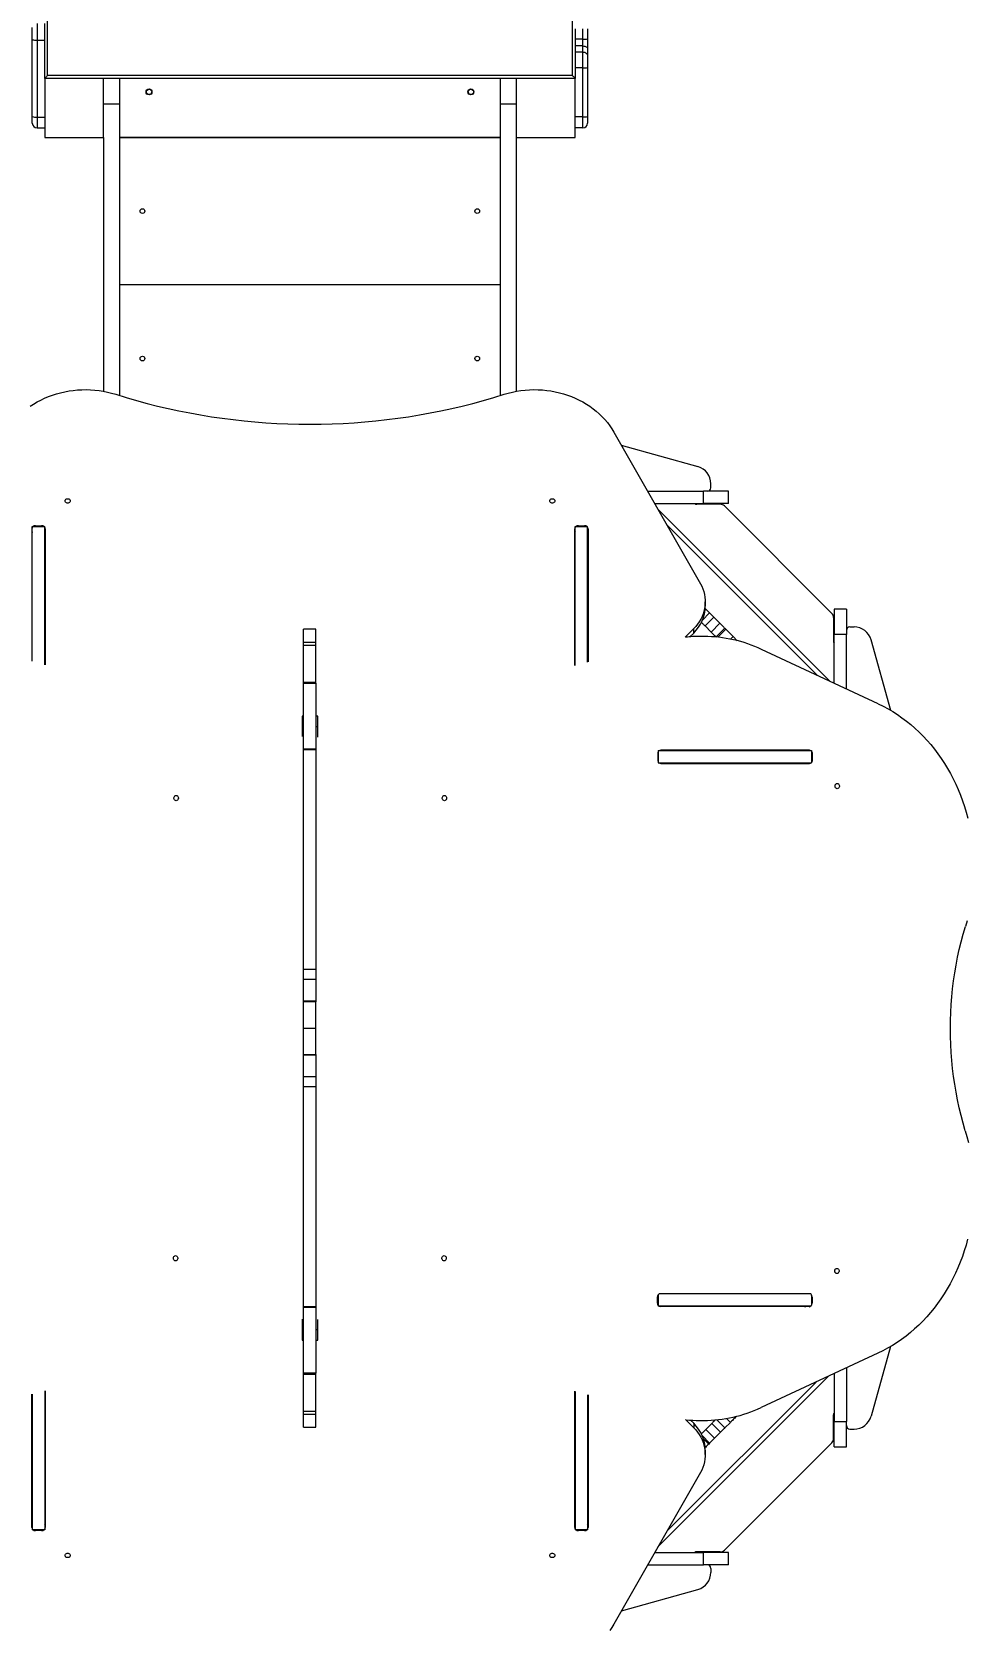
# Model space of a CAD drawing. Header units: millimetres. Extents: x -5586 to 6141, y -6299 to 6900.
# Drawn here: x -613 to 974, y -634 to 2072 of the extents above; entities that cross this region are included whole.
import ezdxf

# ---------------------------------------------------------------- set-up
doc = ezdxf.new("R2010")
doc.units = ezdxf.units.MM
for name, color, linetype in [('DIKOM_ОБЪЕКТ', 7, 'Continuous'), ('DIKOM_РАЗМЕР_ЗОНА', 7, 'Continuous'), ('DIKOM_РАЗМЕР_ОБЪЕКТА', 7, 'Continuous')]:
    doc.layers.add(name, color=color, linetype=linetype)
doc.styles.add('style1', font='arial.ttf', dxfattribs={"width": 0.8})
doc.dimstyles.new('1-50', dxfattribs={"dimtxt": 300, "dimasz": 200, "dimexe": 100, "dimexo": 0, "dimgap": 100, "dimtad": 1, "dimtxsty": 'style1', "dimcen": 200, "dimclrd": 7, "dimclre": 7, "dimclrt": 7, "dimadec": 1, "dimazin": 2, "dimtfac": 1, "dimtmove": 0, "dimatfit": 2, "dimfxl": 0, "dimlwd": 25, "dimlwe": 18, "dimarcsym": 0})

# ---------------------------------------------------------------- blocks, each defined once
blk = doc.blocks.new('*D10')
at = {"layer": 'Defpoints', "color": 0, "transparency": 16777216}
for p in [(-4111.8, 3.2), (3830.2, 3.2), (3830.2, -4360.6)]:
    blk.add_point(p, dxfattribs=at)
at = {"layer": 'DIKOM_РАЗМЕР_ОБЪЕКТА', "color": 7, "lineweight": 18, "transparency": 16777216}
for p, q in [((-4111.8, 3.2), (-4111.8, -4460.6)), ((3830.2, 3.2), (3830.2, -4460.6))]:
    blk.add_line(p, q, dxfattribs=at)
at = {"layer": 'DIKOM_РАЗМЕР_ОБЪЕКТА', "color": 7, "lineweight": 25, "transparency": 16777216}
blk.add_line((-3911.8, -4360.6), (3630.2, -4360.6), dxfattribs=at)
at = {"layer": 'DIKOM_РАЗМЕР_ОБЪЕКТА', "color": 7, "transparency": 16777216}
for points in [[(-3911.8, -4327.3), (-3911.8, -4394), (-4111.8, -4360.6)], [(3630.2, -4327.3), (3630.2, -4394), (3830.2, -4360.6)]]:
    blk.add_solid(points, dxfattribs=at)
at = {"layer": 'DIKOM_РАЗМЕР_ОБЪЕКТА', "color": 7, "transparency": 16777216, "insert": (-132, -4107.4), "char_height": 300, "attachment_point": 5, "style": 'style1'}
blk.add_mtext('8000', dxfattribs=at)
blk = doc.blocks.new('*D11')
at = {"layer": 'Defpoints', "color": 0, "transparency": 16777216}
for p in [(3404.2, 5400.3), (172.9, -3239), (4643.4, -3239)]:
    blk.add_point(p, dxfattribs=at)
at = {"layer": 'DIKOM_РАЗМЕР_ОБЪЕКТА', "color": 7, "lineweight": 18, "transparency": 16777216}
for p, q in [((3404.2, 5400.3), (4743.4, 5400.3)), ((172.9, -3239), (4743.4, -3239))]:
    blk.add_line(p, q, dxfattribs=at)
at = {"layer": 'DIKOM_РАЗМЕР_ОБЪЕКТА', "color": 7, "lineweight": 25, "transparency": 16777216}
blk.add_line((4643.4, 5200.3), (4643.4, -3039), dxfattribs=at)
at = {"layer": 'DIKOM_РАЗМЕР_ОБЪЕКТА', "color": 7, "transparency": 16777216}
for points in [[(4610.1, 5200.3), (4676.7, 5200.3), (4643.4, 5400.3)], [(4610.1, -3039), (4676.7, -3039), (4643.4, -3239)]]:
    blk.add_solid(points, dxfattribs=at)
at = {"layer": 'DIKOM_РАЗМЕР_ОБЪЕКТА', "color": 7, "transparency": 16777216, "insert": (4390.2, 1623.5), "char_height": 300, "attachment_point": 5, "rotation": 90, "style": 'style1'}
blk.add_mtext('8700', dxfattribs=at)
blk = doc.blocks.new('*D12')
at = {"layer": 'Defpoints', "color": 0, "transparency": 16777216}
for p in [(2508.4, 6900.3), (86.4, -5236.5), (6041.4, -5236.5)]:
    blk.add_point(p, dxfattribs=at)
at = {"layer": 'DIKOM_РАЗМЕР_ЗОНА', "color": 7, "lineweight": 18, "transparency": 16777216}
for p, q in [((2508.4, 6900.3), (6141.4, 6900.3)), ((86.4, -5236.5), (6141.4, -5236.5))]:
    blk.add_line(p, q, dxfattribs=at)
at = {"layer": 'DIKOM_РАЗМЕР_ЗОНА', "color": 7, "lineweight": 25, "transparency": 16777216}
blk.add_line((6041.4, 6700.3), (6041.4, -5036.5), dxfattribs=at)
at = {"layer": 'DIKOM_РАЗМЕР_ЗОНА', "color": 7, "transparency": 16777216}
for points in [[(6008.1, 6700.3), (6074.7, 6700.3), (6041.4, 6900.3)], [(6008.1, -5036.5), (6074.7, -5036.5), (6041.4, -5236.5)]]:
    blk.add_solid(points, dxfattribs=at)
at = {"layer": 'DIKOM_РАЗМЕР_ЗОНА', "color": 7, "transparency": 16777216, "insert": (5788.2, 1525.5), "char_height": 300, "attachment_point": 5, "rotation": 90, "style": 'style1'}
blk.add_mtext('12200', dxfattribs=at)
blk = doc.blocks.new('*D13')
at = {"layer": 'Defpoints', "color": 0, "transparency": 16777216}
for p in [(-5585.6, -148.5), (5332.6, -2578.3), (5332.6, -6199)]:
    blk.add_point(p, dxfattribs=at)
at = {"layer": 'DIKOM_РАЗМЕР_ЗОНА', "color": 7, "lineweight": 18, "transparency": 16777216}
for p, q in [((-5585.6, -148.5), (-5585.6, -6299)), ((5332.6, -2578.3), (5332.6, -6299))]:
    blk.add_line(p, q, dxfattribs=at)
at = {"layer": 'DIKOM_РАЗМЕР_ЗОНА', "color": 7, "lineweight": 25, "transparency": 16777216}
blk.add_line((-5385.6, -6199), (5132.6, -6199), dxfattribs=at)
at = {"layer": 'DIKOM_РАЗМЕР_ЗОНА', "color": 7, "transparency": 16777216}
for points in [[(-5385.6, -6165.6), (-5385.6, -6232.3), (-5585.6, -6199)], [(5132.6, -6165.6), (5132.6, -6232.3), (5332.6, -6199)]]:
    blk.add_solid(points, dxfattribs=at)
at = {"layer": 'DIKOM_РАЗМЕР_ЗОНА', "color": 7, "transparency": 16777216, "insert": (160.9, -5945.8), "char_height": 300, "attachment_point": 5, "style": 'style1'}
blk.add_mtext('11000', dxfattribs=at)

msp = doc.modelspace()

# ---------------------------------------------------------------- linework, layer by layer
at = {"layer": 'DIKOM_ОБЪЕКТ', "color": 7, "linetype": 'Continuous', "lineweight": 15}
for p, q in [((304.186, 3440.987), (304.186, 1998.011)), ((-585.814, 1998.011), (-585.814, 3436.038)), ((-603.814, 2086.309), (-603.814, 2057.859)), ((-590.814, 2057.859), (-590.814, 2086.309)), ((-611.814, 2058.474), (-611.814, 2079.337)), ((-611.814, 1928.089), (-611.814, 2058.474)), ((-603.814, 2057.859), (-590.814, 2057.859)), ((-603.814, 2057.859), (-603.814, 1927.474)), ((-590.814, 1993.011), (-590.814, 2057.859)), ((309.186, 2076.889), (309.186, 2059.588)), ((322.186, 2059.588), (309.186, 2059.588)), ((309.186, 2059.588), (309.186, 2047.915)), ((322.186, 2059.588), (322.186, 2076.889)), ((322.186, 2047.915), (322.186, 2059.588)), ((330.186, 2077.192), (330.186, 2059.891)), ((330.186, 2059.891), (330.186, 2043.549)), ((322.186, 2047.915), (309.186, 2047.915)), ((309.186, 2047.915), (309.186, 2037.696)), ((322.186, 2037.696), (309.186, 2037.696)), ((309.186, 2037.696), (309.186, 2010.836)), ((322.186, 2037.696), (322.186, 2047.915)), ((322.186, 2010.836), (322.186, 2037.696)), ((330.186, 2043.549), (330.186, 2030.994)), ((330.186, 2030.994), (330.186, 2011.297)), ((322.186, 2010.836), (309.186, 2010.836)), ((309.186, 2010.836), (309.186, 1993.011)), ((322.186, 1927.86), (322.186, 2010.836)), ((330.186, 2011.297), (330.186, 1928.32)), ((-490.814, 1993.011), (-590.814, 1993.011)), ((-590.814, 1993.011), (-590.814, 1893.011)), ((304.186, 1998.011), (-585.814, 1998.011)), ((-464.048, 1993.011), (-490.814, 1993.011)), ((-490.814, 1893.011), (-490.814, 1993.011)), ((-464.048, 1993.011), (-464.048, 1949.242)), ((181.952, 1993.011), (-464.048, 1993.011)), ((208.952, 1993.011), (181.952, 1993.011)), ((181.952, 1993.011), (181.952, 1949.242)), ((208.952, 1993.011), (208.952, 1949.242)), ((209.186, 1993.011), (208.952, 1993.011)), ((209.186, 1993.011), (209.186, 1893.011)), ((309.186, 1993.011), (209.186, 1993.011)), ((309.186, 1893.011), (309.186, 1993.011)), ((-464.048, 1949.242), (-490.814, 1949.242)), ((-464.048, 1949.242), (-464.048, 1455.395)), ((208.952, 1949.242), (181.952, 1949.242)), ((181.952, 1949.242), (181.952, 1455.25)), ((208.952, 1949.242), (208.952, 1462.434)), ((-611.814, 1917.011), (-611.814, 1928.089)), ((-603.814, 1927.474), (-590.814, 1927.474)), ((-603.814, 1927.474), (-603.814, 1909.011)), ((322.186, 1927.86), (309.186, 1927.86)), ((322.186, 1909.011), (322.186, 1927.86)), ((330.186, 1928.32), (330.186, 1917.011)), ((-603.814, 1909.011), (-590.814, 1909.011)), ((322.186, 1909.011), (309.186, 1909.011)), ((-590.814, 1893.011), (-490.814, 1893.011)), ((-491.048, 1893.011), (-491.048, 1462.52)), ((-464.048, 1893.011), (181.952, 1893.011)), ((181.952, 1893.009), (-464.048, 1893.009)), ((208.952, 1893.011), (209.186, 1893.011)), ((209.186, 1893.011), (309.186, 1893.011)), ((181.952, 1643.009), (-464.048, 1643.009)), ((374.804, 1392.973), (521.36, 1136.225)), ((387.261, 1371.151), (517.276, 1334.746)), ((539.187, 1299.011), (539.187, 1305.858)), ((431.864, 1293.011), (526.502, 1293.011)), ((443.851, 1272.011), (526.502, 1272.011)), ((526.502, 1272.011), (526.502, 1293.011)), ((569.187, 1293.011), (526.502, 1293.011)), ((569.187, 1272.011), (526.502, 1272.011)), ((569.187, 1272.011), (569.187, 1293.011)), ((741.359, 970.73), (448.869, 1263.219)), ((555.07, 1271.011), (515.187, 1271.011)), ((562.142, 1268.082), (744.258, 1085.937)), ((-611.815, 1233.33), (-590.814, 1233.33)), ((-611.815, 1004.738), (-611.815, 1233.33)), ((-606.515, 1234.629), (-596.115, 1234.629)), ((-606.515, 1233.33), (-606.515, 1234.629)), ((-596.115, 1233.33), (-596.115, 1234.629)), ((-590.814, 998.998), (-590.814, 1233.33)), ((-590.114, 1229.433), (-590.114, 998.807)), ((308.485, 997.654), (308.485, 1229.433)), ((309.185, 1233.33), (330.185, 1233.33)), ((309.185, 997.843), (309.185, 1233.33)), ((314.485, 1234.629), (324.885, 1234.629)), ((314.485, 1233.33), (314.485, 1234.629)), ((324.885, 1233.33), (324.885, 1234.629)), ((330.185, 1003.527), (330.185, 1233.33)), ((330.885, 1229.433), (330.885, 1003.716)), ((720.148, 980.627), (463.917, 1236.858)), ((537.106, 1086.674), (524.863, 1074.43)), ((529.526, 1094.255), (537.106, 1086.674)), ((529.644, 1098.022), (529.644, 1105.522)), ((769.186, 1093.008), (748.186, 1093.008)), ((748.186, 1093.008), (748.186, 1050.324)), ((769.186, 1093.008), (769.186, 1050.324)), ((-130.814, 1059.249), (-151.814, 1059.249)), ((-151.814, 1037.018), (-151.814, 1059.249)), ((-130.814, 1037.018), (-130.814, 1059.249)), ((510.118, 1060.167), (495.332, 1045.38)), ((510.118, 1052.667), (510.118, 1060.167)), ((544.26, 1079.52), (529.411, 1064.67)), ((529.411, 1064.67), (539.693, 1054.389)), ((554.542, 1069.238), (539.693, 1054.389)), ((544.26, 1079.52), (554.542, 1069.238)), ((562.828, 1060.952), (547.979, 1046.103)), ((564.493, 1059.287), (550.853, 1045.646)), ((562.828, 1060.952), (564.493, 1059.287)), ((747.186, 1078.866), (747.186, 1039.008)), ((775.186, 1063.008), (782.032, 1063.008)), ((-151.814, 1037.018), (-130.814, 1037.018)), ((-151.814, 1032.359), (-151.814, 1037.018)), ((-151.814, 1032.359), (-130.814, 1032.359)), ((-151.814, 969.198), (-151.814, 1032.359)), ((-130.814, 1032.359), (-130.814, 1037.018)), ((-130.814, 969.198), (-130.814, 1032.359)), ((510.118, 1052.667), (503.675, 1046.224)), ((527.75, 1046.835), (520.25, 1046.835)), ((547.979, 1046.103), (548.175, 1045.906)), ((576.99, 1046.79), (572.542, 1042.343)), ((576.99, 1046.79), (584.082, 1039.698)), ((769.186, 1050.324), (748.186, 1050.324)), ((748.186, 967.544), (748.186, 1050.324)), ((769.186, 957.745), (769.186, 1050.324)), ((844.46, 921.316), (810.921, 1041.097)), ((823.241, 932.522), (625.092, 1024.982)), ((-151.814, 969.198), (-130.814, 969.198)), ((-151.814, 967.729), (-151.814, 969.198)), ((-151.814, 967.729), (-130.814, 967.729)), ((-151.814, 855.62), (-151.814, 967.729)), ((-130.814, 967.729), (-130.814, 969.198)), ((-130.814, 967.729), (-130.814, 855.62)), ((-151.814, 911.777), (-154.314, 911.777)), ((-154.314, 911.777), (-154.314, 893.777)), ((-154.314, 893.777), (-154.314, 877.225)), ((-151.814, 893.777), (-154.314, 893.777)), ((-127.314, 911.777), (-130.314, 911.777)), ((-130.314, 893.777), (-130.314, 911.777)), ((-127.314, 893.777), (-130.314, 893.777)), ((-130.314, 871.094), (-130.314, 893.777)), ((-127.314, 893.777), (-127.314, 911.777)), ((-127.314, 876.225), (-127.314, 893.777)), ((-130.814, 855.62), (-151.814, 855.62)), ((-151.814, 855.62), (-151.814, 855.176)), ((-151.814, 855.176), (-130.814, 855.176)), ((-151.814, 482.307), (-151.814, 855.176)), ((-130.814, 855.176), (-130.814, 855.62)), ((-130.814, 855.176), (-130.814, 482.307)), ((449.182, 848.168), (449.175, 837.768)), ((449.932, 853.777), (449.932, 832.777)), ((449.932, 853.777), (709.74, 853.777)), ((698.895, 853.948), (454.142, 854.157)), ((706.395, 853.948), (454.382, 854.164)), ((698.895, 853.948), (706.395, 853.948)), ((709.74, 853.777), (709.74, 832.777)), ((709.74, 847.944), (711.587, 847.944)), ((711.581, 837.544), (711.587, 847.944)), ((449.932, 832.777), (709.74, 832.777)), ((454.298, 831.764), (706.381, 831.548)), ((709.74, 837.544), (711.581, 837.544)), ((-130.814, 482.307), (-151.814, 482.307)), ((-151.814, 465.217), (-151.814, 482.307)), ((-130.814, 465.217), (-151.814, 465.217)), ((-151.814, 428.733), (-151.814, 465.217)), ((-130.814, 482.307), (-130.814, 465.217)), ((-130.814, 465.217), (-130.814, 428.733)), ((-130.814, 428.733), (-151.814, 428.733)), ((-151.814, 427.572), (-151.814, 428.733)), ((-130.814, 427.572), (-151.814, 427.572)), ((-151.814, 382.777), (-151.814, 427.572)), ((-130.814, 428.733), (-130.814, 427.572)), ((-130.814, 382.777), (-130.814, 427.572)), ((-151.814, 382.777), (-130.814, 382.777)), ((-151.814, 337.982), (-151.814, 382.777)), ((-130.814, 337.982), (-130.814, 382.777)), ((-151.814, 337.982), (-130.814, 337.982)), ((-151.814, 336.821), (-151.814, 337.982)), ((-130.814, 336.821), (-151.814, 336.821)), ((-151.814, 300.337), (-151.814, 336.821)), ((-130.814, 337.982), (-130.814, 336.821)), ((-130.814, 336.821), (-130.814, 300.337)), ((-130.814, 300.337), (-151.814, 300.337)), ((-151.814, 283.247), (-151.814, 300.337)), ((-130.814, 300.337), (-130.814, 283.247)), ((-130.814, 283.247), (-151.814, 283.247)), ((-151.814, -89.623), (-151.814, 283.247)), ((-130.814, 283.247), (-130.814, -89.623)), ((448.585, -83.233), (448.591, -72.832)), ((449.932, -68.814), (449.932, -87.269)), ((451.368, -67.223), (709.305, -67.223)), ((453.541, -66.843), (698.305, -67.053)), ((453.722, -66.837), (705.805, -67.053)), ((698.305, -67.053), (705.805, -67.053)), ((709.74, -69.934), (709.74, -86.558)), ((709.74, -73.057), (710.997, -73.057)), ((710.997, -73.057), (710.99, -83.457)), ((-130.814, -89.623), (-151.814, -89.623)), ((-151.814, -89.623), (-151.814, -90.066)), ((-151.814, -90.066), (-130.814, -90.066)), ((-151.814, -202.175), (-151.814, -90.066)), ((-130.814, -90.066), (-130.814, -89.623)), ((-130.814, -90.066), (-130.814, -202.175)), ((-130.314, -128.223), (-130.314, -106.757)), ((450.89, -88.223), (709.305, -88.223)), ((705.79, -89.452), (453.777, -89.237)), ((709.74, -83.457), (710.99, -83.457)), ((-154.314, -110.765), (-154.314, -128.223)), ((-154.314, -128.223), (-154.314, -146.223)), ((-154.314, -128.223), (-151.814, -128.223)), ((-130.314, -128.223), (-127.314, -128.223)), ((-130.314, -146.223), (-130.314, -128.223)), ((-127.314, -128.223), (-127.314, -111.239)), ((-127.314, -146.223), (-127.314, -128.223)), ((-154.314, -146.223), (-151.814, -146.223)), ((-130.314, -146.223), (-127.314, -146.223)), ((843.946, -157.133), (810.921, -275.078)), ((822.582, -168.38), (624.268, -260.523)), ((-130.814, -202.175), (-151.814, -202.175)), ((-151.814, -203.644), (-151.814, -202.175)), ((-151.814, -203.644), (-130.814, -203.644)), ((-151.814, -266.805), (-151.814, -203.644)), ((-130.814, -203.644), (-130.814, -202.175)), ((-130.814, -266.805), (-130.814, -203.644)), ((449.496, -496.57), (738.723, -207.343)), ((748.186, -202.946), (748.186, -284.305)), ((769.186, -193.189), (769.186, -284.305)), ((-612.514, -463.879), (-612.514, -237.908)), ((-611.814, -237.719), (-611.814, -467.776)), ((-590.814, -232.055), (-590.814, -467.776)), ((-590.114, -231.866), (-590.114, -463.879)), ((308.486, -463.879), (308.486, -232.881)), ((309.186, -233.072), (309.186, -467.776)), ((330.186, -238.793), (330.186, -467.776)), ((330.886, -238.984), (330.886, -463.879)), ((464.543, -470.209), (717.59, -217.162)), ((-151.814, -266.805), (-130.814, -266.805)), ((-151.814, -271.464), (-151.814, -266.805)), ((-130.814, -271.464), (-130.814, -266.805)), ((-151.814, -271.464), (-130.814, -271.464)), ((-151.814, -293.695), (-151.814, -271.464)), ((-151.814, -293.695), (-130.814, -293.695)), ((-130.814, -293.695), (-130.814, -271.464)), ((496.435, -280.929), (510.12, -294.613)), ((504.711, -281.704), (510.12, -287.113)), ((510.12, -287.113), (510.12, -294.613)), ((519.782, -282.209), (527.282, -282.209)), ((540.845, -287.214), (530.564, -297.495)), ((545.413, -312.345), (530.564, -297.495)), ((555.694, -302.063), (540.845, -287.214)), ((562.848, -294.909), (549.09, -281.151)), ((572.24, -285.518), (562.848, -294.909)), ((572.24, -285.518), (565.643, -278.921)), ((582.369, -275.388), (582.368, -275.389)), ((582.368, -275.389), (582.368, -275.389)), ((747.186, -312.873), (747.186, -272.989)), ((748.186, -284.305), (769.186, -284.305)), ((748.186, -326.989), (748.186, -284.305)), ((769.186, -326.989), (769.186, -284.305)), ((775.186, -296.989), (782.032, -296.989)), ((537.127, -320.631), (524.485, -307.989)), ((535.461, -322.296), (526.551, -313.386)), ((537.127, -320.631), (535.461, -322.296)), ((555.694, -302.063), (545.413, -312.345)), ((744.256, -319.945), (562.111, -502.06)), ((529.645, -339.969), (529.645, -332.469)), ((748.186, -326.989), (769.186, -326.989)), ((521.361, -370.671), (374.806, -627.419)), ((-590.814, -467.776), (-611.814, -467.776)), ((-606.514, -467.776), (-606.514, -469.075)), ((-596.114, -469.075), (-606.514, -469.075)), ((-596.114, -467.776), (-596.114, -469.075)), ((330.186, -467.776), (309.186, -467.776)), ((314.486, -467.776), (314.486, -469.075)), ((324.886, -469.075), (314.486, -469.075)), ((324.886, -467.776), (324.886, -469.075)), ((444.12, -505.989), (526.498, -505.989)), ((555.041, -504.989), (515.182, -504.989)), ((526.498, -526.989), (526.498, -505.989)), ((569.182, -505.989), (526.498, -505.989)), ((569.182, -526.989), (569.182, -505.989)), ((432.133, -526.989), (526.498, -526.989)), ((569.182, -526.989), (526.498, -526.989)), ((539.182, -532.989), (539.182, -539.835)), ((387.582, -605.037), (517.271, -568.724))]:
    msp.add_line(p, q, dxfattribs=at)
at = {"layer": 'DIKOM_ОБЪЕКТ', "color": 7, "linetype": 'Continuous', "lineweight": 15, "flags": 128}
for points in [[(322.186, 2047.915), (323.747, 2047.831), (325.247, 2047.583), (326.631, 2047.179), (327.843, 2046.636), (328.838, 2045.975), (329.577, 2045.22), (330.032, 2044.401), (330.186, 2043.549)], [(322.186, 2037.696), (323.747, 2037.567), (325.247, 2037.186), (326.631, 2036.566), (327.843, 2035.733), (328.838, 2034.717), (329.577, 2033.559), (330.032, 2032.301), (330.186, 2030.994)], [(-590.814, 1993.011), (-590.718, 1993.107), (-590.433, 1993.392), (-589.971, 1993.854), (-589.35, 1994.476), (-588.592, 1995.233), (-587.727, 1996.098), (-586.79, 1997.036), (-585.814, 1998.011)], [(309.186, 1993.011), (309.11, 1993.087), (308.884, 1993.313), (308.516, 1993.681), (308.016, 1994.181), (307.4, 1994.797), (306.686, 1995.511), (305.896, 1996.301), (305.054, 1997.143), (304.186, 1998.011)], [(-615.433, 1437.008), (-609.602, 1440.834), (-603.562, 1444.409), (-597.328, 1447.725), (-590.915, 1450.773), (-584.338, 1453.547), (-577.612, 1456.04), (-570.755, 1458.246), (-563.781, 1460.16), (-556.708, 1461.778), (-549.552, 1463.094), (-542.33, 1464.107), (-535.06, 1464.814), (-527.759, 1465.213), (-520.444, 1465.303), (-513.133, 1465.084), (-505.843, 1464.557), (-498.591, 1463.722), (-491.394, 1462.583), (-484.271, 1461.141), (-477.237, 1459.399), (-470.309, 1457.363)], [(188.679, 1457.363), (195.607, 1459.399), (202.641, 1461.141), (209.764, 1462.583), (216.961, 1463.722), (224.213, 1464.557), (231.503, 1465.084), (238.814, 1465.303), (246.129, 1465.213), (253.43, 1464.814), (260.7, 1464.107), (267.922, 1463.094), (275.078, 1461.778), (282.151, 1460.16), (289.125, 1458.246), (295.982, 1456.04), (302.708, 1453.547), (309.285, 1450.773), (315.698, 1447.725), (321.932, 1444.409), (327.972, 1440.834), (333.803, 1437.008), (339.412, 1432.941), (344.785, 1428.642), (349.91, 1424.121), (354.774, 1419.389), (359.366, 1414.457), (363.675, 1409.337), (367.691, 1404.041), (371.403, 1398.582), (374.804, 1392.973)], [(-470.309, 1457.363), (-452.703, 1451.938), (-434.977, 1446.812), (-417.14, 1441.987), (-399.197, 1437.464), (-381.155, 1433.246), (-363.022, 1429.334), (-344.804, 1425.729), (-326.508, 1422.433), (-308.141, 1419.447), (-289.71, 1416.773), (-271.223, 1414.41), (-252.686, 1412.361), (-234.106, 1410.626), (-215.49, 1409.205), (-196.847, 1408.1), (-178.181, 1407.31), (-159.502, 1406.836), (-140.815, 1406.677), (-122.128, 1406.836), (-103.449, 1407.31), (-84.783, 1408.1), (-66.14, 1409.205), (-47.524, 1410.626), (-28.944, 1412.361), (-10.407, 1414.41), (8.08, 1416.773), (26.511, 1419.447), (44.878, 1422.433), (63.174, 1425.729), (81.392, 1429.334), (99.525, 1433.246), (117.567, 1437.464), (135.51, 1441.987), (153.347, 1446.812), (171.073, 1451.938), (188.679, 1457.363)], [(-547.414, 1276.631), (-547.593, 1275.558), (-548.113, 1274.571), (-548.933, 1273.751), (-549.987, 1273.165), (-551.188, 1272.86), (-552.441, 1272.86), (-553.642, 1273.165), (-554.696, 1273.751), (-555.516, 1274.571), (-556.036, 1275.558), (-556.215, 1276.631), (-556.036, 1277.705), (-555.516, 1278.691), (-554.696, 1279.511), (-553.642, 1280.097), (-552.441, 1280.403), (-551.188, 1280.403), (-549.987, 1280.097), (-548.933, 1279.511), (-548.113, 1278.691), (-547.593, 1277.705), (-547.414, 1276.631)], [(274.585, 1276.631), (274.407, 1275.558), (273.887, 1274.571), (273.067, 1273.751), (272.013, 1273.165), (270.812, 1272.86), (269.559, 1272.86), (268.358, 1273.165), (267.304, 1273.751), (266.484, 1274.571), (265.964, 1275.558), (265.785, 1276.631), (265.964, 1277.705), (266.484, 1278.691), (267.304, 1279.511), (268.358, 1280.097), (269.559, 1280.403), (270.812, 1280.403), (272.013, 1280.097), (273.067, 1279.511), (273.887, 1278.691), (274.407, 1277.705), (274.585, 1276.631)], [(521.36, 1136.225), (523.633, 1131.87), (525.554, 1127.39), (527.114, 1122.807), (528.306, 1118.141), (529.123, 1113.414), (529.562, 1108.651), (529.621, 1103.872), (529.3, 1099.101), (528.599, 1094.361), (527.523, 1089.674), (526.076, 1085.063), (524.266, 1080.548), (522.1, 1076.153), (519.59, 1071.897), (516.747, 1067.801), (513.585, 1063.885), (510.118, 1060.167)], [(537.106, 1086.674), (537.861, 1085.92), (538.67, 1085.111), (539.526, 1084.254), (540.424, 1083.356), (541.354, 1082.426), (542.309, 1081.471), (543.28, 1080.5), (544.26, 1079.52)], [(523.233, 1070.848), (523.82, 1070.261), (524.677, 1069.405), (525.574, 1068.507), (526.504, 1067.577), (527.459, 1066.622), (528.431, 1065.65), (529.411, 1064.67)], [(554.542, 1069.238), (555.728, 1068.052), (556.9, 1066.881), (558.041, 1065.739), (559.139, 1064.641), (560.179, 1063.601), (561.149, 1062.631), (562.035, 1061.745), (562.828, 1060.952)], [(564.493, 1059.287), (565.679, 1058.101), (567.019, 1056.761), (568.491, 1055.289), (570.073, 1053.707), (571.741, 1052.039), (573.467, 1050.313), (575.226, 1048.554), (576.99, 1046.79)], [(539.693, 1054.389), (540.879, 1053.203), (542.05, 1052.031), (543.192, 1050.889), (544.29, 1049.792), (545.33, 1048.751), (546.3, 1047.782), (547.186, 1046.895), (547.979, 1046.103)], [(823.241, 932.522), (831.527, 928.461), (839.686, 924.072), (847.708, 919.358), (855.585, 914.327), (863.305, 908.984), (870.861, 903.335), (878.243, 897.387), (885.442, 891.147), (892.449, 884.624), (899.256, 877.823), (905.856, 870.755), (912.239, 863.427), (918.399, 855.848), (924.327, 848.027), (930.018, 839.974), (935.463, 831.698), (940.657, 823.209), (945.593, 814.518), (950.265, 805.634), (954.669, 796.569), (958.797, 787.333), (962.646, 777.937), (966.211, 768.393), (969.487, 758.712), (972.471, 748.906), (975.159, 738.987)], [(452.543, 853.777), (453.368, 854.049), (454.382, 854.164)], [(698.895, 853.948), (699.909, 853.832), (700.124, 853.777)], [(706.395, 853.948), (707.409, 853.832), (707.624, 853.777)], [(753.552, 788.807), (752.478, 788.987), (751.492, 789.508), (750.673, 790.328), (750.087, 791.383), (749.782, 792.584), (749.783, 793.837), (750.09, 795.038), (750.677, 796.091), (751.497, 796.911), (752.484, 797.43), (753.557, 797.607), (754.631, 797.428), (755.617, 796.907), (756.436, 796.086), (757.022, 795.032), (757.327, 793.83), (757.326, 792.578), (757.02, 791.377), (756.433, 790.324), (755.612, 789.504), (754.625, 788.985), (753.552, 788.807)], [(-367.805, 777.176), (-366.731, 776.996), (-365.746, 776.474), (-364.927, 775.653), (-364.342, 774.598), (-364.038, 773.396), (-364.039, 772.143), (-364.347, 770.942), (-364.934, 769.89), (-365.755, 769.071), (-366.742, 768.552), (-367.816, 768.376), (-368.889, 768.556), (-369.875, 769.078), (-370.694, 769.9), (-371.279, 770.954), (-371.583, 772.156), (-371.581, 773.409), (-371.274, 774.61), (-370.686, 775.662), (-369.866, 776.481), (-368.878, 777), (-367.805, 777.176)], [(-364.06, 771.995), (-364.082, 772.151), (-364.121, 772.783)], [(87.179, 768.377), (86.106, 768.556), (85.12, 769.077), (84.301, 769.898), (83.715, 770.952), (83.41, 772.154), (83.411, 773.406), (83.717, 774.608), (84.304, 775.661), (85.125, 776.48), (86.111, 777), (87.185, 777.177), (88.259, 776.998), (89.245, 776.477), (90.064, 775.656), (90.65, 774.602), (90.954, 773.4), (90.954, 772.147), (90.647, 770.946), (90.06, 769.893), (89.24, 769.074), (88.253, 768.554), (87.179, 768.377)], [(970.837, 208.976), (967.104, 221.835), (963.66, 234.801), (960.509, 247.866), (957.652, 261.022), (955.092, 274.258), (952.829, 287.566), (950.866, 300.938), (949.204, 314.364), (947.844, 327.835), (946.787, 341.343), (946.034, 354.877), (945.585, 368.43), (945.44, 381.991), (945.6, 395.553), (946.064, 409.105), (946.832, 422.638), (947.904, 436.144), (949.279, 449.613), (950.956, 463.037), (952.934, 476.406), (955.211, 489.711), (957.786, 502.943), (960.658, 516.094), (963.824, 529.155), (967.282, 542.116), (971.029, 554.97)], [(973.864, 564.834), (971.029, 554.97)], [(970.837, 208.976), (973.662, 199.105), (976.188, 189.128)], [(974.756, 24.929), (972.056, 15.013), (969.06, 5.21), (965.772, -4.467), (962.196, -14.006), (958.335, -23.397), (954.195, -32.627), (949.78, -41.687), (945.096, -50.564), (940.149, -59.249), (934.944, -67.73), (929.488, -75.999), (923.787, -84.044), (917.848, -91.856), (911.678, -99.426), (905.285, -106.744), (898.676, -113.802), (891.859, -120.592), (884.843, -127.105), (877.635, -133.333), (870.245, -139.269), (862.681, -144.906), (854.953, -150.237), (847.069, -155.256), (839.04, -159.956), (830.874, -164.333), (822.582, -168.38)], [(-368.805, -2.823), (-367.731, -3.003), (-366.746, -3.525), (-365.927, -4.347), (-365.342, -5.401), (-365.038, -6.603), (-365.039, -7.856), (-365.347, -9.057), (-365.934, -10.109), (-366.755, -10.928), (-367.742, -11.447), (-368.816, -11.623), (-369.889, -11.443), (-370.875, -10.921), (-371.694, -10.1), (-372.279, -9.045), (-372.583, -7.843), (-372.581, -6.59), (-372.274, -5.389), (-371.686, -4.337), (-370.866, -3.518), (-369.878, -2.999), (-368.805, -2.823)], [(86.679, -11.623), (85.606, -11.444), (84.62, -10.923), (83.801, -10.102), (83.215, -9.048), (82.91, -7.846), (82.911, -6.593), (83.217, -5.392), (83.804, -4.339), (84.625, -3.52), (85.611, -3), (86.685, -2.823), (87.759, -3.002), (88.745, -3.523), (89.564, -4.344), (90.15, -5.398), (90.454, -6.6), (90.454, -7.852), (90.147, -9.054), (89.56, -10.107), (88.74, -10.926), (87.753, -11.446), (86.679, -11.623)], [(753.025, -33.192), (751.951, -33.013), (750.965, -32.492), (750.146, -31.671), (749.56, -30.617), (749.256, -29.415), (749.256, -28.163), (749.563, -26.962), (750.15, -25.909), (750.97, -25.089), (751.957, -24.57), (753.03, -24.392), (754.104, -24.572), (755.09, -25.093), (755.909, -25.913), (756.495, -26.968), (756.8, -28.169), (756.799, -29.422), (756.493, -30.623), (755.906, -31.676), (755.085, -32.496), (754.099, -33.015), (753.025, -33.192)], [(749.336, -28.629), (749.313, -28.849), (749.241, -29.279)], [(451.953, -67.223), (452.718, -66.965), (453.722, -66.837)], [(698.305, -67.053), (699.318, -67.169), (699.531, -67.223)], [(705.805, -67.053), (706.818, -67.169), (707.031, -67.223)], [(510.12, -294.613), (513.586, -298.331), (516.748, -302.247), (519.591, -306.343), (522.102, -310.599), (524.267, -314.994), (526.077, -319.509), (527.524, -324.12), (528.6, -328.807), (529.301, -333.548), (529.623, -338.318), (529.564, -343.097), (529.125, -347.861), (528.307, -352.587), (527.116, -357.253), (525.556, -361.837), (523.634, -366.316), (521.361, -370.671)], [(530.564, -297.495), (529.377, -298.682), (528.206, -299.853), (527.064, -300.995), (525.966, -302.093), (524.926, -303.133), (523.957, -304.102), (523.079, -304.98)], [(546.688, -281.371), (546.436, -281.623), (545.579, -282.48), (544.682, -283.377), (543.752, -284.307), (542.797, -285.262), (541.825, -286.234), (540.845, -287.214)], [(562.848, -294.909), (562.094, -295.663), (561.285, -296.472), (560.428, -297.329), (559.531, -298.226), (558.601, -299.156), (557.646, -300.111), (556.674, -301.083), (555.694, -302.063)], [(582.368, -275.389), (580.987, -276.771), (579.612, -278.145), (578.259, -279.499), (576.939, -280.819), (575.665, -282.093), (574.45, -283.308), (573.304, -284.453), (572.24, -285.518)], [(535.461, -322.296), (534.275, -323.482), (532.936, -324.822), (531.464, -326.294), (529.881, -327.876), (529.498, -328.26)], [(545.413, -312.345), (544.227, -313.531), (543.055, -314.702), (541.913, -315.844), (540.816, -316.942), (539.775, -317.982), (538.806, -318.952), (537.919, -319.838), (537.127, -320.631)], [(-556.214, -511.077), (-556.036, -510.004), (-555.516, -509.017), (-554.695, -508.198), (-553.642, -507.611), (-552.44, -507.306), (-551.188, -507.306), (-549.986, -507.611), (-548.933, -508.198), (-548.113, -509.017), (-547.592, -510.004), (-547.414, -511.077), (-547.592, -512.151), (-548.113, -513.138), (-548.933, -513.957), (-549.986, -514.544), (-551.188, -514.849), (-552.44, -514.849), (-553.642, -514.544), (-554.695, -513.957), (-555.516, -513.138), (-556.036, -512.151), (-556.214, -511.077)], [(265.786, -511.077), (265.964, -510.004), (266.484, -509.017), (267.305, -508.198), (268.358, -507.611), (269.56, -507.306), (270.812, -507.306), (272.014, -507.611), (273.067, -508.198), (273.887, -509.017), (274.408, -510.004), (274.586, -511.077), (274.408, -512.151), (273.887, -513.138), (273.067, -513.957), (272.014, -514.544), (270.812, -514.849), (269.56, -514.849), (268.358, -514.544), (267.305, -513.957), (266.484, -513.138), (265.964, -512.151), (265.786, -511.077)], [(374.806, -627.419), (371.405, -633.028), (367.692, -638.487)]]:
    msp.add_lwpolyline(points, dxfattribs=at)
at = {"layer": 'DIKOM_ОБЪЕКТ', "color": 7, "linetype": 'Continuous', "lineweight": 15}
for centre, radius in [((-413.814, 1970.011), 5), ((-413.814, 1970.011), 4.5), ((132.186, 1970.011), 5), ((132.186, 1970.011), 4.5), ((-425.048, 1768.009), 4), ((142.952, 1768.009), 4), ((-425.048, 1518.009), 4), ((142.952, 1518.009), 4)]:
    msp.add_circle(centre, radius, dxfattribs=at)
for centre, radius, start, end in [((-605.802, 2084.339), 26.555, 256.914811, 274.293263), ((324.184, 2112.587), 53.036, 267.840798, 276.497712), ((324.179, 2045.931), 35.151, 266.749509, 279.839474), ((-605.802, 1953.946), 26.547, 256.911203, 274.295173), ((324.179, 1962.954), 35.151, 266.749509, 279.839474), ((-603.814, 1917.011), 8, 180, 270), ((322.186, 1917.011), 8, 270, 0), ((509.187, 1305.857), 30, 0, 74.357754), ((533.187, 1299.011), 6, 270, 0), ((-551.815, 1267.886), 5.056, 81.113932, 98.886068), ((270.185, 1267.885), 5.057, 81.116212, 98.883788), ((515.187, 1277.011), 6, 236.44269, 270), ((555.07, 1261.011), 10, 44.995366, 90), ((-607.842, 1229.408), 4.673, 148.231368, 179.700142), ((-607.842, 1221.908), 4.673, 148.231368, 179.700142), ((-606.572, 1228.092), 6.537, 89.498795, 126.750409), ((-596.057, 1228.092), 6.537, 53.249597, 90.501708), ((-594.788, 1229.408), 4.673, 0.302506, 31.765984), ((-594.788, 1221.908), 4.673, 0.302506, 31.765984), ((313.158, 1229.409), 4.672, 148.230119, 179.701391), ((313.158, 1221.909), 4.672, 148.230119, 179.701391), ((314.428, 1228.092), 6.537, 89.498636, 126.750314), ((324.943, 1228.092), 6.537, 53.249686, 90.501364), ((326.213, 1229.409), 4.672, 0.298609, 31.769881), ((326.213, 1221.909), 4.672, 0.298609, 31.769881), ((465.333, 1098.827), 64.316, 314.133268, 359.282844), ((737.186, 1078.866), 10, 0, 44.995366), ((775.186, 1057.008), 6, 90, 180), ((782.032, 1033.008), 30, 15.642246, 90), ((520.261, 821.468), 225.367, 90.002808, 96.087096), ((527.234, 816.807), 230.028, 64.823029, 89.871592), ((753.186, 1039.008), 6, 180, 213.55731), ((455.881, 848.189), 6.699, 152.616058, 180.17722), ((705.201, 848.042), 6.387, 359.117614, 44.711206), ((455.876, 837.739), 6.701, 179.752274, 207.505346), ((454.408, 836.492), 4.73, 231.76665, 268.666167), ((698.818, 836.362), 4.817, 273.607183, 311.905699), ((706.328, 836.347), 4.799, 270.626277, 311.935327), ((705.235, 837.437), 6.346, 315.221824, 0.961437), ((744.794, 793.207), 5.071, 351.140733, 8.859267), ((-359.058, 772.776), 5.063, 171.126559, 188.873441), ((78.428, 772.777), 5.064, 351.128556, 8.871444), ((78.429, 772.777), 5.064, 351.128249, 8.871751), ((-360.057, -7.223), 5.064, 171.127345, 188.872655), ((-360.056, -7.223), 5.065, 171.128998, 188.871002), ((77.928, -7.223), 5.065, 351.129324, 8.870676), ((744.275, -28.792), 5.063, 351.12696, 8.87304), ((454.724, -72.662), 6.135, 123.163716, 181.587012), ((704.581, -72.965), 6.417, 359.176723, 42.594172), ((454.215, -83.611), 5.643, 176.15541, 265.547365), ((698.227, -84.639), 4.817, 273.607425, 311.919658), ((705.738, -84.655), 4.798, 270.62481, 311.95171), ((704.615, -83.556), 6.376, 317.349226, 0.892121), ((526.883, -52.714), 229.496, 270.099673, 295.108979), ((753.186, -272.989), 6, 146.44269, 180), ((519.787, -56.982), 225.227, 264.309237, 269.998763), ((465.741, -333.099), 63.908, 0.564969, 46.018855), ((775.186, -290.989), 6, 180, 270), ((782.032, -266.989), 30, 270, 344.357754), ((737.186, -312.873), 10, 314.995367, 0), ((-607.842, -456.355), 4.672, 180.296036, 211.772453), ((-594.787, -456.354), 4.673, 328.234016, 359.697494), ((313.158, -456.355), 4.672, 180.297947, 211.770543), ((326.214, -456.355), 4.672, 328.230119, 359.701391), ((-607.842, -463.855), 4.672, 180.296036, 211.772453), ((-606.571, -462.538), 6.537, 233.249591, 270.501205), ((-596.057, -462.538), 6.537, 269.49866, 306.750035), ((-594.787, -463.854), 4.673, 328.234016, 359.697494), ((313.158, -463.855), 4.672, 180.297947, 211.770543), ((314.429, -462.538), 6.537, 233.249686, 270.501364), ((324.943, -462.538), 6.537, 269.498636, 306.750314), ((326.214, -463.855), 4.672, 328.230119, 359.701391), ((-551.814, -502.318), 5.07, 261.137994, 278.862006), ((270.186, -502.317), 5.071, 261.140277, 278.859723), ((515.182, -510.989), 6, 90, 123.55731), ((555.041, -494.989), 10, 270, 314.995367), ((509.182, -539.835), 30, 285.642246, 0), ((533.182, -532.989), 6, 0, 90)]:
    msp.add_arc(centre, radius, start, end, dxfattribs=at)

# ---------------------------------------------------------------- dimensions: what is measured, and where the dimension line sits
at = {"layer": 'DIKOM_РАЗМЕР_ЗОНА'}
dim = msp.add_linear_dim(base=(6041.413, -5236.518), p1=(2508.413, 6900.261), p2=(86.413, -5236.518), angle=90, text='12200', dimstyle='1-50', dxfattribs=at)
dim.commit()
dim.dimension.update_dxf_attribs({"geometry": '*D12', "text_midpoint": (6041.413, 1525.529), "dimtype": 160})
dim = msp.add_linear_dim(base=(5332.576, -6198.971), p1=(-5585.587, -148.471), p2=(5332.576, -2578.283), text='11000', dimstyle='1-50', dxfattribs=at)
dim.commit()
dim.dimension.update_dxf_attribs({"geometry": '*D13', "text_midpoint": (160.913, -6198.971), "dimtype": 160})
at = {"layer": 'DIKOM_РАЗМЕР_ОБЪЕКТА'}
dim = msp.add_linear_dim(base=(4643.413, -3238.971), p1=(3404.186, 5400.261), p2=(172.92, -3238.971), angle=90, text='8700', dimstyle='1-50', dxfattribs=at)
dim.commit()
dim.dimension.update_dxf_attribs({"geometry": '*D11', "text_midpoint": (4643.413, 1623.529), "dimtype": 160})
dim = msp.add_linear_dim(base=(3830.205, -4360.621), p1=(-4111.828, 3.171), p2=(3830.205, 3.167), text='8000', dimstyle='1-50', dxfattribs=at)
dim.commit()
dim.dimension.update_dxf_attribs({"geometry": '*D10', "text_midpoint": (-131.995, -4360.621), "dimtype": 160})

doc.saveas('drawing.dxf')
